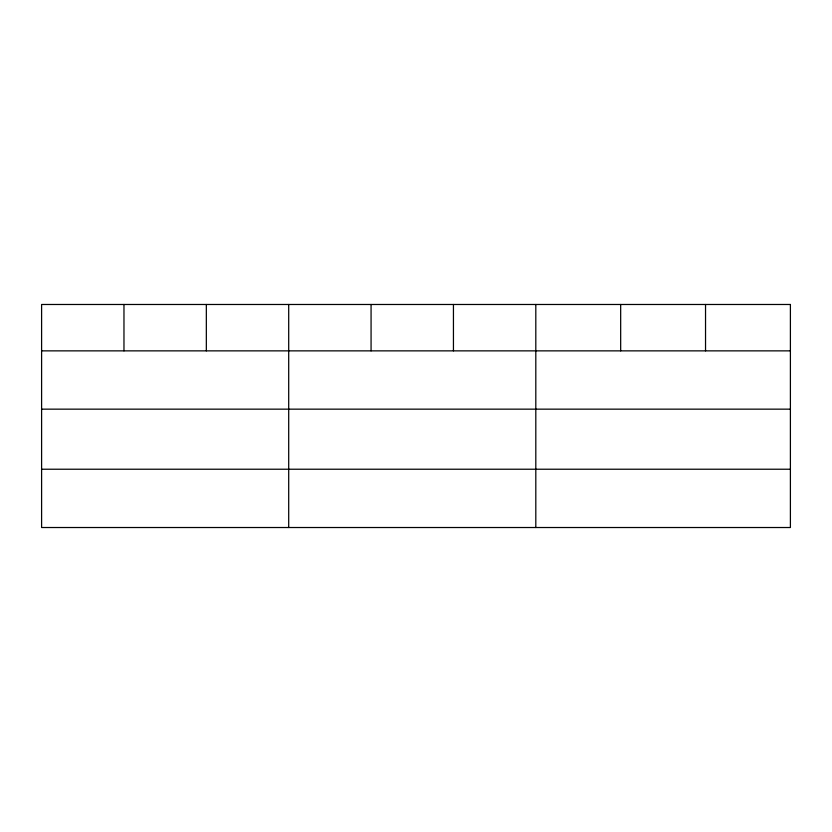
<?xml version="1.0" encoding="UTF-8"?>
<svg xmlns="http://www.w3.org/2000/svg" width="832" height="832" viewBox="0 0 832 832"><rect width="100%" height="100%" fill="white"/><g stroke="black" fill="none" stroke-linecap="round" stroke-linejoin="round"><path stroke-width="1.25" d="M41.6 350.865L790.4 350.865M41.6 409.157L790.4 409.157M41.6 469.227L790.4 469.227M705.536 304.481L705.536 350.865M620.672 304.481L620.672 350.865M535.808 304.481L535.808 527.519M453.44 304.481L453.44 350.865M371.072 304.481L371.072 350.865M288.704 304.481L288.704 527.519M206.336 304.481L206.336 350.865M123.968 304.481L123.968 350.865M790.4 304.481L41.6 304.481L41.6 527.519L790.4 527.519L790.4 304.481"/></g></svg>
